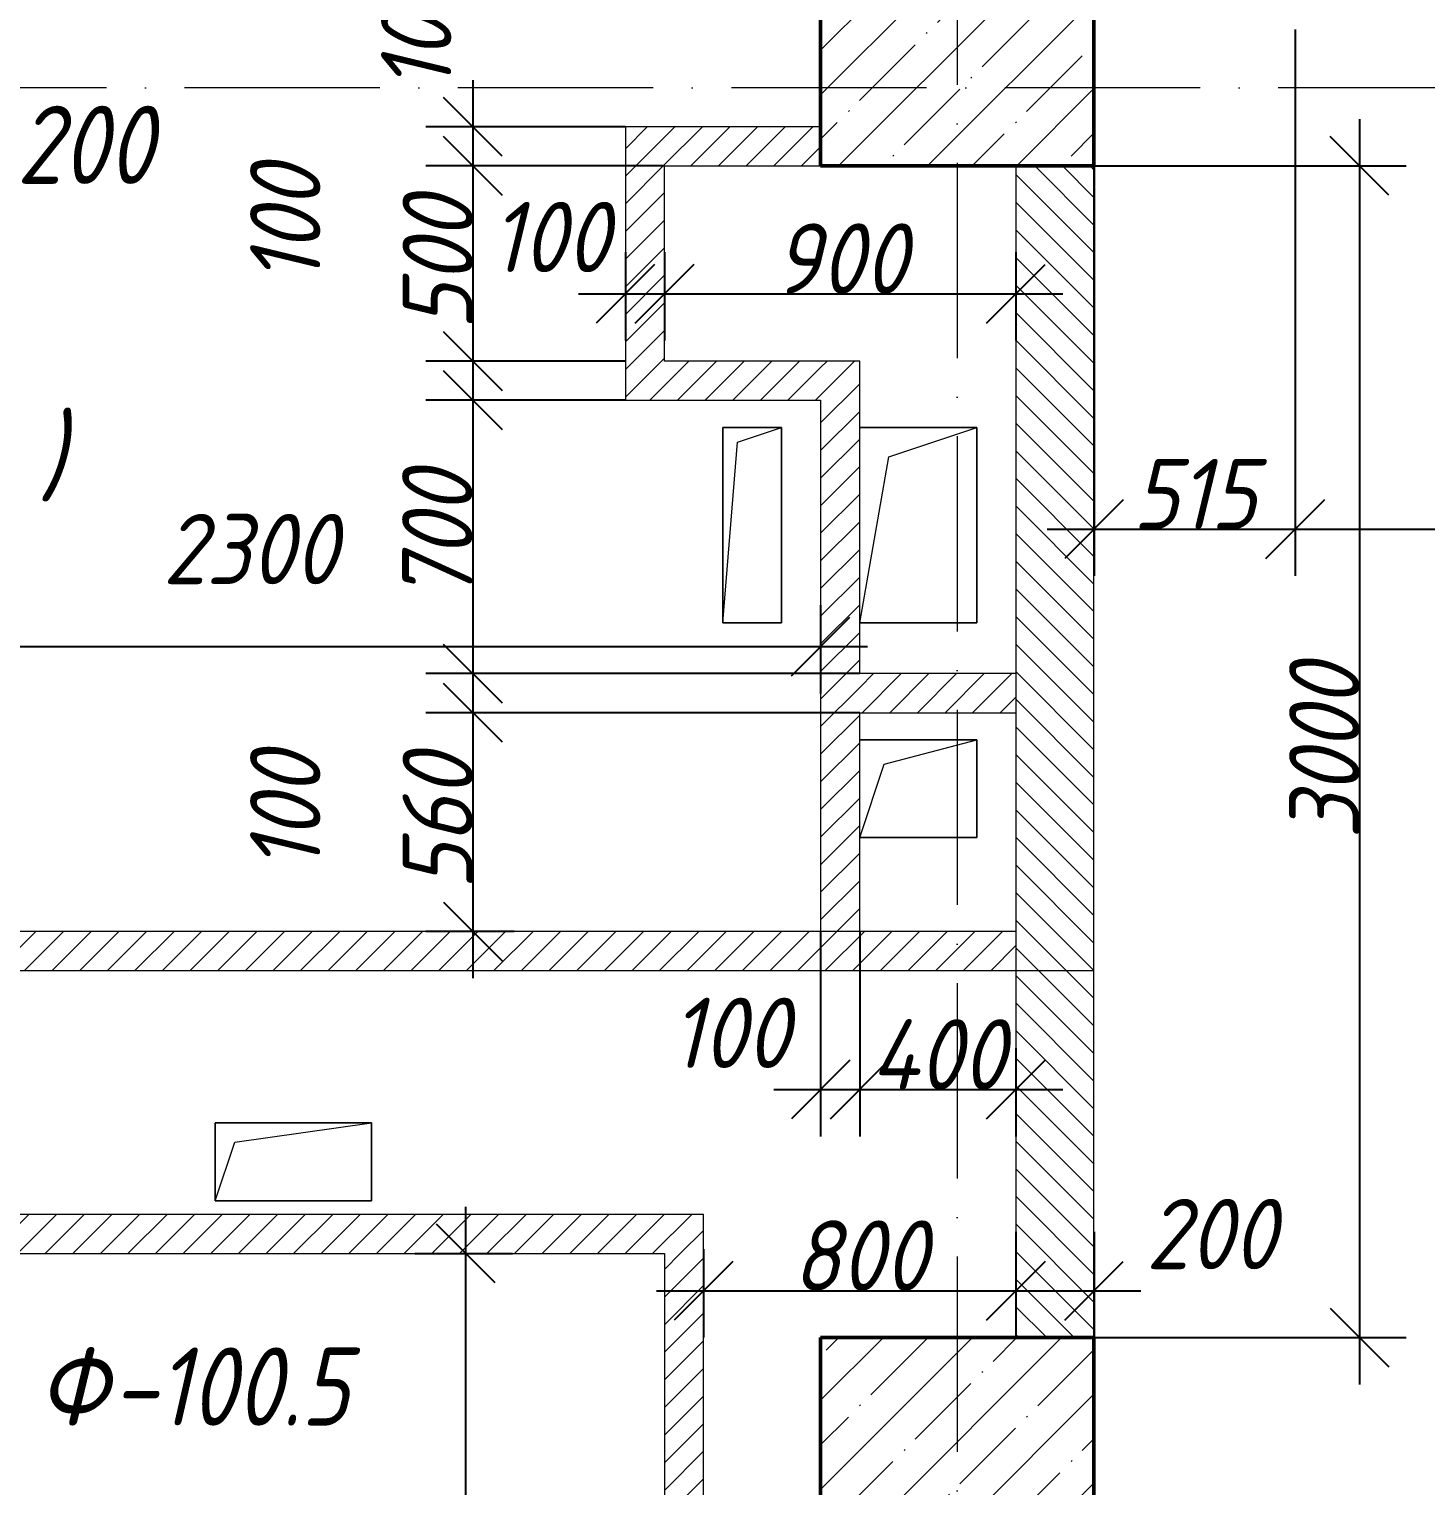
# Model space of a CAD drawing. Header units: millimetres. Extents: x -401725 to 250493, y 305116 to 802890.
# Drawn here: x -94227 to -90651, y 604218 to 607948 of the extents above; entities that cross this region are included whole.
import ezdxf

# ---------------------------------------------------------------- set-up
doc = ezdxf.new("R2010")
doc.units = ezdxf.units.MM
doc.linetypes.add('50_200_ШТРИХ_1Т_ш5_п1_п1_', pattern=[700, 500, -100, 0, -100])
for name, color, linetype, lineweight in [('A-____-____-DIMS', 7, 'Continuous', 9), ('A-FLOR-____-OTLN', 7, 'Continuous', 9), ('A-GENM-____-IDEN', 7, 'Continuous', 9), ('A-GENM-____-OTLN', 7, 'Continuous', 9), ('A-WALL-FNSH-MCUT-1', 7, 'Continuous', 9), ('G-____-____-TEXT', 7, 'Continuous', 9), ('S-COLS-____-MCUT', 7, 'Continuous', 50), ('S-COLS-____-OTLN', 7, 'Continuous', 9), ('S-GRID-____-OTLN-1', 7, '50_200_ШТРИХ_1Т_ш5_п1_п1_', 9)]:
    doc.layers.add(name, color=color, linetype=linetype, lineweight=lineweight)
for name, color, linetype, lineweight, true_color in [('A-WALL-____-MCUT-4', 7, 'Continuous', 13, 0x000000), ('A-WALL-____-PATT-3', 9, 'Continuous', 9, 0x808080), ('A-WALL-____-PATT-4', 9, 'Continuous', 9, 0x808080)]:
    doc.layers.add(name, color=color, linetype=linetype, lineweight=lineweight, true_color=true_color)
doc.styles.add('ISOCPEUR_I_10', font='isocpeui.ttf', dxfattribs={"width": 0.9, "height": 180})
doc.styles.add('ISOCPEUR_I_14', font='isocpeui.ttf', dxfattribs={"width": 0.9, "height": 180})
doc.styles.add('ISOCPEUR_I_2', font='isocpeui.ttf', dxfattribs={"width": 0.85, "height": 2.3})
doc.dimstyles.new('ISO-1_8_0_9К_СРЕДНИЙ_Кладочные_4', dxfattribs={"dimscale": 304.8, "dimtxt": 179.276612, "dimasz": 0.492126, "dimexe": 0.393701, "dimexo": 0, "dimgap": 0, "dimtad": 1, "dimdec": 3, "dimrnd": 0.001, "dimdsep": 46, "dimtxsty": 'ISOCPEUR_I_10', "dimblk1": 'OBLIQUE', "dimblk2": 'OBLIQUE', "dimsah": 1, "dimcen": 0.09, "dimdle": 0.393701, "dimazin": 0, "dimtfac": 1, "dimtdec": 4, "dimtix": 1, "dimtmove": 1, "dimatfit": 3, "dimfxl": 1, "dimtvp": 1, "dimtolj": 1, "dimtzin": 0, "dimarcsym": 2})
doc.dimstyles.new('ISO-1_8_0_9К_СРЕДНИЙ_Кладочные_5', dxfattribs={"dimscale": 304.8, "dimtxt": 179.276612, "dimasz": 0.492126, "dimexe": 0.393701, "dimexo": 0, "dimgap": 0, "dimtad": 1, "dimdec": 3, "dimrnd": 0.001, "dimdsep": 46, "dimtxsty": 'ISOCPEUR_I_10', "dimblk1": 'OBLIQUE', "dimblk2": 'OBLIQUE', "dimsah": 1, "dimcen": 0.09, "dimdle": 0.393701, "dimazin": 0, "dimtfac": 1, "dimtdec": 4, "dimtix": 1, "dimtmove": 2, "dimatfit": 3, "dimfxl": 1, "dimtvp": 1, "dimtolj": 1, "dimtzin": 0, "dimarcsym": 2})
doc.dimstyles.new('ISO-1_8_0_9К_СРЕДНИЙ_Кладочные_6', dxfattribs={"dimscale": 304.8, "dimtxt": 179.276612, "dimasz": 0.492126, "dimexe": 0.393701, "dimexo": 0, "dimgap": 0, "dimtad": 1, "dimdec": 3, "dimrnd": 0.001, "dimdsep": 46, "dimtxsty": 'ISOCPEUR_I_14', "dimblk1": 'OBLIQUE', "dimblk2": 'OBLIQUE', "dimsah": 1, "dimcen": 0.09, "dimdle": 0.393701, "dimazin": 0, "dimtfac": 1, "dimtdec": 4, "dimtix": 1, "dimtmove": 0, "dimatfit": 3, "dimfxl": 1, "dimtvp": 1, "dimtolj": 1, "dimtzin": 0, "dimarcsym": 2})
pattern_1 = [(135, (-175000.736, 544716.51), (-35.35534, -35.35534), [])]
pattern_2 = [(45, (-175000.736, 544716.51), (-35.35534, 35.35534), [])]

# ---------------------------------------------------------------- blocks, each defined once
blk = doc.blocks.new('BSC_Колонна _Прямоугольная - 500х700-V138-АР1_Кладочный план 1 этажа в осях 1-64_Ю-ЯЯ')
at = {"layer": 'S-COLS-____-OTLN'}
h = blk.add_hatch(dxfattribs=at)
h.set_pattern_fill('FP_142', color=256, style=0, pattern_type=2)
h.set_pattern_definition([(315, (-63131.04, 83150), (114.04925, 114.04925), []), (315, (-63131.04, 83035.95), (114.04925, 114.04925), [201.613, -40.323, 3.353, -36.97])])
h.paths.add_polyline_path([(-250, 350), (-250, -350), (250, -350), (250, 350)], flags=0)
at = {"layer": 'S-COLS-____-MCUT'}
for p, q in [((250, 350), (-250, 350)), ((-250, 350), (-250, -350)), ((250, -350), (250, 350)), ((-250, -350), (250, -350))]:
    blk.add_line(p, q, dxfattribs=at)
blk = doc.blocks.new('BSC_Колонна _Прямоугольная - 500х700-V158-АР1_Кладочный план 1 этажа в осях 1-64_Ю-ЯЯ')
at = {"layer": 'S-COLS-____-OTLN'}
h = blk.add_hatch(dxfattribs=at)
h.set_pattern_fill('FP_163', color=256, style=0, pattern_type=2)
h.set_pattern_definition([(315, (-59631.04, 83150), (114.04925, 114.04925), []), (315, (-59631.04, 83035.95), (114.04925, 114.04925), [201.613, -40.323, 3.353, -36.97])])
h.paths.add_polyline_path([(-250, 350), (-250, -350), (250, -350), (250, 350)], flags=0)
at = {"layer": 'S-COLS-____-MCUT'}
for p, q in [((250, 350), (-250, 350)), ((-250, 350), (-250, -350)), ((250, -350), (250, 350)), ((-250, -350), (250, -350))]:
    blk.add_line(p, q, dxfattribs=at)
blk = doc.blocks.new('AR_Отверстие прямоугольное _в плите_ - AR_Отверстие прямоугольное _в плите_-30459755-АР1_Кладочный план 1 этажа в осях 1-64_Ю-ЯЯ')
at = {"layer": 'A-GENM-____-OTLN'}
for p, q in [((75, 250), (-75, 250)), ((-75, 250), (-75, -250)), ((-37.5, 212.5), (75, 250)), ((75, -250), (75, 250)), ((-75, -250), (-37.5, 212.5)), ((-75, -250), (75, -250))]:
    blk.add_line(p, q, dxfattribs=at)
blk = doc.blocks.new('AR_Отверстие прямоугольное _в плите_ - AR_Отверстие прямоугольное _в плите_-V197-АР1_Кладочный план 1 этажа в осях 1-64_Ю-ЯЯ')
at = {"layer": 'A-GENM-____-OTLN'}
for p, q in [((200, 100), (-200, 100)), ((-200, 100), (-200, -100)), ((-150, 50), (200, 100)), ((200, -100), (200, 100)), ((-200, -100), (-150, 50)), ((-200, -100), (200, -100))]:
    blk.add_line(p, q, dxfattribs=at)
blk = doc.blocks.new('AR_Отверстие прямоугольное _в плите_ - AR_Отверстие прямоугольное _в плите_-V205-АР1_Кладочный план 1 этажа в осях 1-64_Ю-ЯЯ')
at = {"layer": 'A-GENM-____-OTLN'}
for p, q in [((150, 250), (-150, 250)), ((-75, 175), (150, 250)), ((150, -250), (150, 250)), ((-150, -250), (-75, 175)), ((-150, -250), (150, -250))]:
    blk.add_line(p, q, dxfattribs=at)
blk = doc.blocks.new('AR_Отверстие прямоугольное _в плите_ - AR_Отверстие прямоугольное _в плите_-30552572-АР1_Кладочный план 1 этажа в осях 1-64_Ю-ЯЯ')
at = {"layer": 'A-GENM-____-OTLN'}
for p, q in [((150, 125), (-150, 125)), ((-87.5, 62.5), (150, 125)), ((150, -125), (150, 125)), ((-150, -125), (-87.5, 62.5)), ((-150, -125), (150, -125))]:
    blk.add_line(p, q, dxfattribs=at)
blk = doc.blocks.new('_Oblique')
at = {"color": 0, "linetype": 'ByBlock', "lineweight": -2}
blk.add_line((-0.5, -0.5), (0.5, 0.5), dxfattribs=at)
blk = doc.blocks.new('*D12700')
at = {"layer": 'A-____-____-DIMS', "color": 0, "lineweight": -2, "transparency": 16777216}
for p, q in [((-93091.2, 607817.6), (-93091.2, 607477.6)), ((-92700.7, 607697.6), (-93211.2, 607697.6)), ((-92600.7, 607597.6), (-93211.2, 607597.6))]:
    blk.add_line(p, q, dxfattribs=at)
at = {"layer": 'Defpoints', "color": 0, "transparency": 16777216}
for p in [(-92700.7, 607697.6), (-93091.2, 607597.6), (-92600.7, 607597.6)]:
    blk.add_point(p, dxfattribs=at)
at = {"layer": 'A-____-____-DIMS', "color": 0, "lineweight": -2, "transparency": 16777216, "xscale": 150, "yscale": 150, "zscale": 150}
for p, rotation in [((-93091.2, 607697.6), 90), ((-93091.2, 607597.6), 270)]:
    blk.add_blockref('_Oblique', p, dxfattribs=dict(at, rotation=rotation))
at = {"layer": 'A-____-____-DIMS', "color": 0, "transparency": 16777216, "insert": (-93326.3, 607789.8), "char_height": 180, "width": 368.207, "attachment_point": 1, "rotation": 90, "line_spacing_factor": 1.149209, "style": 'ISOCPEUR_I_10'}
blk.add_mtext('\\A1;100', dxfattribs=at)
blk = doc.blocks.new('*D12701')
at = {"layer": 'A-____-____-DIMS', "color": 0, "lineweight": -2, "transparency": 16777216}
for p, q in [((-93091.2, 607717.6), (-93091.2, 606977.6)), ((-92600.7, 607597.6), (-93211.2, 607597.6)), ((-92700.7, 607097.6), (-93211.2, 607097.6))]:
    blk.add_line(p, q, dxfattribs=at)
at = {"layer": 'Defpoints', "color": 0, "transparency": 16777216}
for p in [(-92600.7, 607597.6), (-93091.2, 607097.6), (-92700.7, 607097.6)]:
    blk.add_point(p, dxfattribs=at)
at = {"layer": 'A-____-____-DIMS', "color": 0, "lineweight": -2, "transparency": 16777216, "xscale": 150, "yscale": 150, "zscale": 150}
for p, rotation in [((-93091.2, 607597.6), 90), ((-93091.2, 607097.6), 270)]:
    blk.add_blockref('_Oblique', p, dxfattribs=dict(at, rotation=rotation))
at = {"layer": 'A-____-____-DIMS', "color": 0, "transparency": 16777216, "insert": (-93181.2, 607347.6), "char_height": 180, "width": 409.578, "attachment_point": 5, "rotation": 90, "style": 'ISOCPEUR_I_14'}
blk.add_mtext('\\A1;500', dxfattribs=at)
blk = doc.blocks.new('*D12702')
at = {"layer": 'A-____-____-DIMS', "color": 0, "lineweight": -2, "transparency": 16777216}
for p, q in [((-93091.2, 607217.6), (-93091.2, 606877.6)), ((-92700.7, 607097.6), (-93211.2, 607097.6)), ((-92700.7, 606997.6), (-93211.2, 606997.6))]:
    blk.add_line(p, q, dxfattribs=at)
at = {"layer": 'Defpoints', "color": 0, "transparency": 16777216}
for p in [(-92700.7, 607097.6), (-93091.2, 606997.6), (-92700.7, 606997.6)]:
    blk.add_point(p, dxfattribs=at)
at = {"layer": 'A-____-____-DIMS', "color": 0, "lineweight": -2, "transparency": 16777216, "xscale": 150, "yscale": 150, "zscale": 150}
for p, rotation in [((-93091.2, 607097.6), 90), ((-93091.2, 606997.6), 270)]:
    blk.add_blockref('_Oblique', p, dxfattribs=dict(at, rotation=rotation))
at = {"layer": 'A-____-____-DIMS', "color": 0, "transparency": 16777216, "insert": (-93661.6, 607295.2), "char_height": 180, "width": 368.207, "attachment_point": 1, "rotation": 90, "line_spacing_factor": 1.149209, "style": 'ISOCPEUR_I_10'}
blk.add_mtext('\\A1;100', dxfattribs=at)
blk = doc.blocks.new('*D12703')
at = {"layer": 'A-____-____-DIMS', "color": 0, "lineweight": -2, "transparency": 16777216}
for p, q in [((-93091.2, 607117.6), (-93091.2, 606177.6)), ((-92700.7, 606997.6), (-93211.2, 606997.6)), ((-92100.7, 606297.6), (-93211.2, 606297.6))]:
    blk.add_line(p, q, dxfattribs=at)
at = {"layer": 'Defpoints', "color": 0, "transparency": 16777216}
for p in [(-92700.7, 606997.6), (-93091.2, 606297.6), (-92100.7, 606297.6)]:
    blk.add_point(p, dxfattribs=at)
at = {"layer": 'A-____-____-DIMS', "color": 0, "lineweight": -2, "transparency": 16777216, "xscale": 150, "yscale": 150, "zscale": 150}
for p, rotation in [((-93091.2, 606997.6), 90), ((-93091.2, 606297.6), 270)]:
    blk.add_blockref('_Oblique', p, dxfattribs=dict(at, rotation=rotation))
at = {"layer": 'A-____-____-DIMS', "color": 0, "transparency": 16777216, "insert": (-93182.3, 606647.6), "char_height": 180, "width": 409.578, "attachment_point": 5, "rotation": 90, "style": 'ISOCPEUR_I_14'}
blk.add_mtext('\\A1;700', dxfattribs=at)
blk = doc.blocks.new('*D12704')
at = {"layer": 'A-____-____-DIMS', "color": 0, "lineweight": -2, "transparency": 16777216}
for p, q in [((-93091.2, 606417.6), (-93091.2, 606077.6)), ((-92100.7, 606297.6), (-93211.2, 606297.6)), ((-92100.7, 606197.6), (-93211.2, 606197.6))]:
    blk.add_line(p, q, dxfattribs=at)
at = {"layer": 'Defpoints', "color": 0, "transparency": 16777216}
for p in [(-92100.7, 606297.6), (-93091.2, 606197.6), (-92100.7, 606197.6)]:
    blk.add_point(p, dxfattribs=at)
at = {"layer": 'A-____-____-DIMS', "color": 0, "lineweight": -2, "transparency": 16777216, "xscale": 150, "yscale": 150, "zscale": 150}
for p, rotation in [((-93091.2, 606297.6), 90), ((-93091.2, 606197.6), 270)]:
    blk.add_blockref('_Oblique', p, dxfattribs=dict(at, rotation=rotation))
at = {"layer": 'A-____-____-DIMS', "color": 0, "transparency": 16777216, "insert": (-93661.6, 605792), "char_height": 180, "width": 368.207, "attachment_point": 1, "rotation": 90, "line_spacing_factor": 1.149209, "style": 'ISOCPEUR_I_10'}
blk.add_mtext('\\A1;100', dxfattribs=at)
blk = doc.blocks.new('*D12705')
at = {"layer": 'A-____-____-DIMS', "color": 0, "lineweight": -2, "transparency": 16777216}
for p, q in [((-93091.2, 606317.6), (-93091.2, 605517.6)), ((-92100.7, 606197.6), (-93211.2, 606197.6)), ((-92985.1, 605637.6), (-93211.2, 605637.6))]:
    blk.add_line(p, q, dxfattribs=at)
at = {"layer": 'Defpoints', "color": 0, "transparency": 16777216}
for p in [(-92100.7, 606197.6), (-93091.2, 605637.6), (-92985.1, 605637.6)]:
    blk.add_point(p, dxfattribs=at)
at = {"layer": 'A-____-____-DIMS', "color": 0, "lineweight": -2, "transparency": 16777216, "xscale": 150, "yscale": 150, "zscale": 150}
for p, rotation in [((-93091.2, 606197.6), 90), ((-93091.2, 605637.6), 270)]:
    blk.add_blockref('_Oblique', p, dxfattribs=dict(at, rotation=rotation))
at = {"layer": 'A-____-____-DIMS', "color": 0, "transparency": 16777216, "insert": (-93181.2, 605917.6), "char_height": 180, "width": 409.578, "attachment_point": 5, "rotation": 90, "style": 'ISOCPEUR_I_14'}
blk.add_mtext('\\A1;560', dxfattribs=at)
blk = doc.blocks.new('*D12706')
at = {"layer": 'A-____-____-DIMS', "color": 0, "lineweight": -2, "transparency": 16777216}
for p, q in [((-93109.3, 602777.6), (-93109.3, 604932.6)), ((-93239.8, 604812.6), (-92989.3, 604812.6)), ((-92600.7, 602897.6), (-93229.3, 602897.6))]:
    blk.add_line(p, q, dxfattribs=at)
at = {"layer": 'Defpoints', "color": 0, "transparency": 16777216}
for p in [(-93239.8, 604812.6), (-93109.3, 604812.6), (-92600.7, 602897.6)]:
    blk.add_point(p, dxfattribs=at)
at = {"layer": 'A-____-____-DIMS', "color": 0, "lineweight": -2, "transparency": 16777216, "xscale": 150, "yscale": 150, "zscale": 150}
for p, rotation in [((-93109.3, 604812.6), 90), ((-93109.3, 602897.6), 270)]:
    blk.add_blockref('_Oblique', p, dxfattribs=dict(at, rotation=rotation))
at = {"layer": 'A-____-____-DIMS', "color": 0, "transparency": 16777216, "insert": (-93199.3, 603855.1), "char_height": 180, "width": 463.361, "attachment_point": 5, "rotation": 90, "style": 'ISOCPEUR_I_14'}
blk.add_mtext('\\A1;1915', dxfattribs=at)
blk = doc.blocks.new('*D12707')
at = {"layer": 'A-____-____-DIMS', "color": 0, "lineweight": -2, "transparency": 16777216}
for p, q in [((-91700.7, 604868.5), (-91700.7, 604597.4)), ((-92500.7, 604823.5), (-92500.7, 604597.4)), ((-92620.7, 604717.4), (-91580.7, 604717.4))]:
    blk.add_line(p, q, dxfattribs=at)
at = {"layer": 'Defpoints', "color": 0, "transparency": 16777216}
for p in [(-91700.7, 604868.5), (-92500.7, 604823.5), (-91700.7, 604717.4)]:
    blk.add_point(p, dxfattribs=at)
at = {"layer": 'A-____-____-DIMS', "color": 0, "lineweight": -2, "transparency": 16777216, "xscale": 150, "yscale": 150, "zscale": 150, "rotation": 180}
blk.add_blockref('_Oblique', (-92500.7, 604717.4), dxfattribs=at)
at = {"layer": 'A-____-____-DIMS', "color": 0, "lineweight": -2, "transparency": 16777216, "xscale": 150, "yscale": 150, "zscale": 150}
blk.add_blockref('_Oblique', (-91700.7, 604717.4), dxfattribs=at)
at = {"layer": 'A-____-____-DIMS', "color": 0, "transparency": 16777216, "insert": (-92100.7, 604807.4), "char_height": 180, "width": 409.578, "attachment_point": 5, "style": 'ISOCPEUR_I_14'}
blk.add_mtext('\\A1;800', dxfattribs=at)
blk = doc.blocks.new('*D12708')
at = {"layer": 'A-____-____-DIMS', "color": 0, "lineweight": -2, "transparency": 16777216}
for p, q in [((-91700.7, 604868.5), (-91700.7, 604597.4)), ((-91500.7, 604868.5), (-91500.7, 604597.4)), ((-91820.7, 604717.4), (-91380.7, 604717.4))]:
    blk.add_line(p, q, dxfattribs=at)
at = {"layer": 'Defpoints', "color": 0, "transparency": 16777216}
for p in [(-91700.7, 604868.5), (-91500.7, 604868.5), (-91500.7, 604717.4)]:
    blk.add_point(p, dxfattribs=at)
at = {"layer": 'A-____-____-DIMS', "color": 0, "lineweight": -2, "transparency": 16777216, "xscale": 150, "yscale": 150, "zscale": 150, "rotation": 180}
blk.add_blockref('_Oblique', (-91700.7, 604717.4), dxfattribs=at)
at = {"layer": 'A-____-____-DIMS', "color": 0, "lineweight": -2, "transparency": 16777216, "xscale": 150, "yscale": 150, "zscale": 150}
blk.add_blockref('_Oblique', (-91500.7, 604717.4), dxfattribs=at)
at = {"layer": 'A-____-____-DIMS', "color": 0, "transparency": 16777216, "insert": (-91367.9, 604952.6), "char_height": 180, "width": 409.578, "attachment_point": 1, "line_spacing_factor": 1.149209, "style": 'ISOCPEUR_I_10'}
blk.add_mtext('\\A1;200', dxfattribs=at)
blk = doc.blocks.new('*D13030')
at = {"layer": 'A-____-____-DIMS', "color": 0, "lineweight": -2, "transparency": 16777216}
for p, q in [((-91500.7, 607997.2), (-91500.7, 606547.6)), ((-90985.7, 607947.2), (-90985.7, 606547.6)), ((-91620.7, 606667.6), (-90865.7, 606667.6))]:
    blk.add_line(p, q, dxfattribs=at)
at = {"layer": 'Defpoints', "color": 0, "transparency": 16777216}
for p in [(-91500.7, 607997.2), (-90985.7, 607947.2), (-90985.7, 606667.6)]:
    blk.add_point(p, dxfattribs=at)
at = {"layer": 'A-____-____-DIMS', "color": 0, "lineweight": -2, "transparency": 16777216, "xscale": 150, "yscale": 150, "zscale": 150, "rotation": 180}
blk.add_blockref('_Oblique', (-91500.7, 606667.6), dxfattribs=at)
at = {"layer": 'A-____-____-DIMS', "color": 0, "lineweight": -2, "transparency": 16777216, "xscale": 150, "yscale": 150, "zscale": 150}
blk.add_blockref('_Oblique', (-90985.7, 606667.6), dxfattribs=at)
at = {"layer": 'A-____-____-DIMS', "color": 0, "transparency": 16777216, "insert": (-91243.2, 606757.6), "char_height": 180, "width": 368.207, "attachment_point": 5, "style": 'ISOCPEUR_I_14'}
blk.add_mtext('\\A1;515', dxfattribs=at)
blk = doc.blocks.new('*D13031')
at = {"layer": 'A-____-____-DIMS', "color": 0, "lineweight": -2, "transparency": 16777216}
for p, q in [((-90985.7, 607947.2), (-90985.7, 606547.6)), ((-89885.7, 607947.2), (-89885.7, 606547.6)), ((-91105.7, 606667.6), (-89765.7, 606667.6))]:
    blk.add_line(p, q, dxfattribs=at)
at = {"layer": 'Defpoints', "color": 0, "transparency": 16777216}
for p in [(-90985.7, 607947.2), (-89885.7, 607947.2), (-89885.7, 606667.6)]:
    blk.add_point(p, dxfattribs=at)
at = {"layer": 'A-____-____-DIMS', "color": 0, "lineweight": -2, "transparency": 16777216, "xscale": 150, "yscale": 150, "zscale": 150, "rotation": 180}
blk.add_blockref('_Oblique', (-90985.7, 606667.6), dxfattribs=at)
at = {"layer": 'A-____-____-DIMS', "color": 0, "lineweight": -2, "transparency": 16777216, "xscale": 150, "yscale": 150, "zscale": 150}
blk.add_blockref('_Oblique', (-89885.7, 606667.6), dxfattribs=at)
at = {"layer": 'A-____-____-DIMS', "color": 0, "transparency": 16777216, "insert": (-90435.7, 606757.6), "char_height": 180, "width": 463.361, "attachment_point": 5, "style": 'ISOCPEUR_I_14'}
blk.add_mtext('\\A1;1100', dxfattribs=at)
blk = doc.blocks.new('*D13033')
at = {"layer": 'A-____-____-DIMS', "color": 0, "lineweight": -2, "transparency": 16777216}
for p, q in [((-92700.7, 607376.5), (-92700.7, 607150.4)), ((-92600.7, 607376.5), (-92600.7, 607150.4)), ((-92820.7, 607270.4), (-92480.7, 607270.4))]:
    blk.add_line(p, q, dxfattribs=at)
at = {"layer": 'Defpoints', "color": 0, "transparency": 16777216}
for p in [(-92700.7, 607376.5), (-92600.7, 607376.5), (-92600.7, 607270.4)]:
    blk.add_point(p, dxfattribs=at)
at = {"layer": 'A-____-____-DIMS', "color": 0, "lineweight": -2, "transparency": 16777216, "xscale": 150, "yscale": 150, "zscale": 150, "rotation": 180}
blk.add_blockref('_Oblique', (-92700.7, 607270.4), dxfattribs=at)
at = {"layer": 'A-____-____-DIMS', "color": 0, "lineweight": -2, "transparency": 16777216, "xscale": 150, "yscale": 150, "zscale": 150}
blk.add_blockref('_Oblique', (-92600.7, 607270.4), dxfattribs=at)
at = {"layer": 'A-____-____-DIMS', "color": 0, "transparency": 16777216, "insert": (-93045.5, 607505.6), "char_height": 180, "width": 368.207, "attachment_point": 1, "line_spacing_factor": 1.149209, "style": 'ISOCPEUR_I_10'}
blk.add_mtext('\\A1;100', dxfattribs=at)
blk = doc.blocks.new('*D13034')
at = {"layer": 'A-____-____-DIMS', "color": 0, "lineweight": -2, "transparency": 16777216}
for p, q in [((-92600.7, 607376.5), (-92600.7, 607150.4)), ((-91700.7, 607376.5), (-91700.7, 607150.4)), ((-92720.7, 607270.4), (-91580.7, 607270.4))]:
    blk.add_line(p, q, dxfattribs=at)
at = {"layer": 'Defpoints', "color": 0, "transparency": 16777216}
for p in [(-92600.7, 607376.5), (-91700.7, 607376.5), (-91700.7, 607270.4)]:
    blk.add_point(p, dxfattribs=at)
at = {"layer": 'A-____-____-DIMS', "color": 0, "lineweight": -2, "transparency": 16777216, "xscale": 150, "yscale": 150, "zscale": 150, "rotation": 180}
blk.add_blockref('_Oblique', (-92600.7, 607270.4), dxfattribs=at)
at = {"layer": 'A-____-____-DIMS', "color": 0, "lineweight": -2, "transparency": 16777216, "xscale": 150, "yscale": 150, "zscale": 150}
blk.add_blockref('_Oblique', (-91700.7, 607270.4), dxfattribs=at)
at = {"layer": 'A-____-____-DIMS', "color": 0, "transparency": 16777216, "insert": (-92150.7, 607360.4), "char_height": 180, "width": 409.578, "attachment_point": 5, "style": 'ISOCPEUR_I_14'}
blk.add_mtext('\\A1;900', dxfattribs=at)
blk = doc.blocks.new('*D13035')
at = {"layer": 'A-____-____-DIMS', "color": 0, "lineweight": -2, "transparency": 16777216}
for p, q in [((-92200.7, 605637.6), (-92200.7, 605112.6)), ((-92100.7, 605637.6), (-92100.7, 605112.6)), ((-92320.7, 605232.6), (-91980.7, 605232.6))]:
    blk.add_line(p, q, dxfattribs=at)
at = {"layer": 'Defpoints', "color": 0, "transparency": 16777216}
for p in [(-92200.7, 605637.6), (-92100.7, 605637.6), (-92100.7, 605232.6)]:
    blk.add_point(p, dxfattribs=at)
at = {"layer": 'A-____-____-DIMS', "color": 0, "lineweight": -2, "transparency": 16777216, "xscale": 150, "yscale": 150, "zscale": 150, "rotation": 180}
blk.add_blockref('_Oblique', (-92200.7, 605232.6), dxfattribs=at)
at = {"layer": 'A-____-____-DIMS', "color": 0, "lineweight": -2, "transparency": 16777216, "xscale": 150, "yscale": 150, "zscale": 150}
blk.add_blockref('_Oblique', (-92100.7, 605232.6), dxfattribs=at)
at = {"layer": 'A-____-____-DIMS', "color": 0, "transparency": 16777216, "insert": (-92584.6, 605467.8), "char_height": 180, "width": 368.207, "attachment_point": 1, "line_spacing_factor": 1.149209, "style": 'ISOCPEUR_I_10'}
blk.add_mtext('\\A1;100', dxfattribs=at)
blk = doc.blocks.new('*D13036')
at = {"layer": 'A-____-____-DIMS', "color": 0, "lineweight": -2, "transparency": 16777216}
for p, q in [((-92100.7, 605637.6), (-92100.7, 605112.6)), ((-91700.7, 605338.7), (-91700.7, 605112.6)), ((-92220.7, 605232.6), (-91580.7, 605232.6))]:
    blk.add_line(p, q, dxfattribs=at)
at = {"layer": 'Defpoints', "color": 0, "transparency": 16777216}
for p in [(-92100.7, 605637.6), (-91700.7, 605338.7), (-91700.7, 605232.6)]:
    blk.add_point(p, dxfattribs=at)
at = {"layer": 'A-____-____-DIMS', "color": 0, "lineweight": -2, "transparency": 16777216, "xscale": 150, "yscale": 150, "zscale": 150, "rotation": 180}
blk.add_blockref('_Oblique', (-92100.7, 605232.6), dxfattribs=at)
at = {"layer": 'A-____-____-DIMS', "color": 0, "lineweight": -2, "transparency": 16777216, "xscale": 150, "yscale": 150, "zscale": 150}
blk.add_blockref('_Oblique', (-91700.7, 605232.6), dxfattribs=at)
at = {"layer": 'A-____-____-DIMS', "color": 0, "transparency": 16777216, "insert": (-91900.7, 605322.6), "char_height": 180, "width": 426.127, "attachment_point": 5, "style": 'ISOCPEUR_I_14'}
blk.add_mtext('\\A1;400', dxfattribs=at)
blk = doc.blocks.new('*D13042')
at = {"layer": 'A-____-____-DIMS', "color": 0, "lineweight": -2, "transparency": 16777216}
for p, q in [((-90821, 607717.6), (-90821, 604477.6)), ((-91500.7, 607597.6), (-90701, 607597.6)), ((-91500.7, 604597.6), (-90701, 604597.6))]:
    blk.add_line(p, q, dxfattribs=at)
at = {"layer": 'Defpoints', "color": 0, "transparency": 16777216}
for p in [(-91500.7, 607597.6), (-91500.7, 604597.6), (-90821, 604597.6)]:
    blk.add_point(p, dxfattribs=at)
at = {"layer": 'A-____-____-DIMS', "color": 0, "lineweight": -2, "transparency": 16777216, "xscale": 150, "yscale": 150, "zscale": 150}
for p, rotation in [((-90821, 607597.6), 90), ((-90821, 604597.6), 270)]:
    blk.add_blockref('_Oblique', p, dxfattribs=dict(at, rotation=rotation))
at = {"layer": 'A-____-____-DIMS', "color": 0, "transparency": 16777216, "insert": (-90911, 606097.6), "char_height": 180, "width": 546.104, "attachment_point": 5, "rotation": 90, "style": 'ISOCPEUR_I_14'}
blk.add_mtext('\\A1;3000', dxfattribs=at)
blk = doc.blocks.new('*D13124')
at = {"layer": 'A-____-____-DIMS', "color": 0, "lineweight": -2, "transparency": 16777216}
for p, q in [((-94700.7, 604762.6), (-94700.7, 603399.4)), ((-92600.7, 603625.5), (-92600.7, 603399.4)), ((-94820.7, 603519.4), (-92480.7, 603519.4))]:
    blk.add_line(p, q, dxfattribs=at)
at = {"layer": 'Defpoints', "color": 0, "transparency": 16777216}
for p in [(-94700.7, 604762.6), (-92600.7, 603625.5), (-92600.7, 603519.4)]:
    blk.add_point(p, dxfattribs=at)
at = {"layer": 'A-____-____-DIMS', "color": 0, "lineweight": -2, "transparency": 16777216, "xscale": 150, "yscale": 150, "zscale": 150, "rotation": 180}
blk.add_blockref('_Oblique', (-94700.7, 603519.4), dxfattribs=at)
at = {"layer": 'A-____-____-DIMS', "color": 0, "lineweight": -2, "transparency": 16777216, "xscale": 150, "yscale": 150, "zscale": 150}
blk.add_blockref('_Oblique', (-92600.7, 603519.4), dxfattribs=at)
at = {"layer": 'A-____-____-DIMS', "color": 0, "transparency": 16777216, "insert": (-93650.7, 603609.4), "char_height": 180, "width": 504.733, "attachment_point": 5, "style": 'ISOCPEUR_I_14'}
blk.add_mtext('\\A1;2100', dxfattribs=at)
blk = doc.blocks.new('*D13136')
at = {"layer": 'A-____-____-DIMS', "color": 0, "lineweight": -2, "transparency": 16777216}
for p, q in [((-94500.7, 605687.6), (-94500.7, 606486.9)), ((-92200.7, 606473), (-92200.7, 606246.9)), ((-94620.7, 606366.9), (-92080.7, 606366.9))]:
    blk.add_line(p, q, dxfattribs=at)
at = {"layer": 'Defpoints', "color": 0, "transparency": 16777216}
for p in [(-92200.7, 606473), (-92200.7, 606366.9), (-94500.7, 605687.6)]:
    blk.add_point(p, dxfattribs=at)
at = {"layer": 'A-____-____-DIMS', "color": 0, "lineweight": -2, "transparency": 16777216, "xscale": 150, "yscale": 150, "zscale": 150, "rotation": 180}
blk.add_blockref('_Oblique', (-94500.7, 606366.9), dxfattribs=at)
at = {"layer": 'A-____-____-DIMS', "color": 0, "lineweight": -2, "transparency": 16777216, "xscale": 150, "yscale": 150, "zscale": 150}
blk.add_blockref('_Oblique', (-92200.7, 606366.9), dxfattribs=at)
at = {"layer": 'A-____-____-DIMS', "color": 0, "transparency": 16777216, "insert": (-93885.3, 606706.6), "char_height": 180, "width": 546.104, "attachment_point": 1, "line_spacing_factor": 1.149209, "style": 'ISOCPEUR_I_10'}
blk.add_mtext('\\A1;2300', dxfattribs=at)

msp = doc.modelspace()

# ---------------------------------------------------------------- hatches: boundary and pattern name
at = {"layer": 'A-WALL-____-PATT-3'}
h = msp.add_hatch(dxfattribs=at)
h.set_pattern_fill('FP_6', color=256, style=0, pattern_type=2)
h.set_pattern_definition(pattern_1)
h.paths.add_polyline_path([(-91500.7357, 605537.5526), (-91500.7357, 607597.5526), (-91700.7357, 607597.5526), (-91700.7357, 605537.5526)], flags=0)
h = msp.add_hatch(dxfattribs=at)
h.set_pattern_fill('FP_6', color=256, style=0, pattern_type=2)
h.set_pattern_definition(pattern_1)
h.paths.add_polyline_path([(-91500.7357, 604597.5526), (-91500.7357, 605537.5526), (-91700.7357, 605537.5526), (-91700.7357, 604597.5526)], flags=0)
at = {"layer": 'A-WALL-____-PATT-4'}
h = msp.add_hatch(dxfattribs=at)
h.set_pattern_fill('FP_5', color=256, style=0, pattern_type=2)
h.set_pattern_definition(pattern_2)
h.paths.add_polyline_path([(-92600.7357, 607597.5526), (-92200.7357, 607597.5526), (-92200.7357, 607697.5526), (-92700.7357, 607697.5526), (-92700.7357, 607597.5526)], flags=0)
h = msp.add_hatch(dxfattribs=at)
h.set_pattern_fill('FP_5', color=256, style=0, pattern_type=2)
h.set_pattern_definition(pattern_2)
h.paths.add_polyline_path([(-92700.7357, 607097.5526), (-92600.7357, 607097.5526), (-92600.7357, 607597.5526), (-92700.7357, 607597.5526)], flags=0)
h = msp.add_hatch(dxfattribs=at)
h.set_pattern_fill('FP_5', color=256, style=0, pattern_type=2)
h.set_pattern_definition(pattern_2)
h.paths.add_polyline_path([(-92700.7357, 606997.5526), (-92200.7357, 606997.5526), (-92200.7357, 607097.5526), (-92700.7357, 607097.5526)], flags=0)
h = msp.add_hatch(dxfattribs=at)
h.set_pattern_fill('FP_5', color=256, style=0, pattern_type=2)
h.set_pattern_definition(pattern_2)
h.paths.add_polyline_path([(-92200.7357, 605637.5526), (-92100.7357, 605637.5526), (-92100.7357, 607097.5526), (-92200.7357, 607097.5526), (-92200.7357, 606784.9246)], flags=0)
h = msp.add_hatch(dxfattribs=at)
h.set_pattern_fill('FP_5', color=256, style=0, pattern_type=2)
h.set_pattern_definition(pattern_2)
h.paths.add_polyline_path([(-91944.4573, 606197.5526), (-91700.7357, 606197.5526), (-91700.7357, 606297.5526), (-92100.7357, 606297.5526), (-92100.7357, 606197.5526)], flags=0)
h = msp.add_hatch(dxfattribs=at)
h.set_pattern_fill('FP_5', color=256, style=0, pattern_type=2)
h.set_pattern_definition(pattern_2)
h.paths.add_polyline_path([(-91944.4573, 605537.5526), (-91700.7357, 605537.5526), (-91700.7357, 605637.5526), (-94500.7357, 605637.5526), (-94500.7357, 605537.5526), (-93711.9216, 605537.5526)], flags=0)
h.paths.add_polyline_path([(-94550.7357, 605537.5526), (-94550.7357, 605540.5526), (-94503.7357, 605540.5526), (-94503.7357, 605634.5526), (-94550.7357, 605634.5526), (-94550.7357, 605637.5526), (-96900.7357, 605637.5526), (-96900.7357, 605537.5526), (-96800.7357, 605537.5526)], flags=0)
h = msp.add_hatch(dxfattribs=at)
h.set_pattern_fill('FP_5', color=256, style=0, pattern_type=2)
h.set_pattern_definition(pattern_2)
h.paths.add_polyline_path([(-92500.7357, 604812.5526), (-92500.7357, 604912.5526), (-94700.7357, 604912.5526), (-94700.7357, 604812.5526), (-92600.7357, 604812.5526)], flags=0)
h.paths.add_polyline_path([(-96800.7357, 604812.5526), (-94750.7357, 604812.5526), (-94750.7357, 604815.5526), (-94703.7357, 604815.5526), (-94703.7357, 604909.5526), (-94750.7357, 604909.5526), (-94750.7357, 604912.5526), (-96800.7357, 604912.5526), (-96800.7357, 604815.5526)], flags=0)
h = msp.add_hatch(dxfattribs=at)
h.set_pattern_fill('FP_5', color=256, style=0, pattern_type=2)
h.set_pattern_definition(pattern_2)
h.paths.add_polyline_path([(-92600.7357, 602897.5526), (-92500.7357, 602897.5526), (-92500.7357, 604812.5526), (-92600.7357, 604812.5526), (-92600.7357, 603555.9544)], flags=0)

# ---------------------------------------------------------------- linework, layer by layer
at = {"layer": 'A-FLOR-____-OTLN'}
for p, q in [((-92450.7357, 606927.5526), (-92300.7357, 606927.5526)), ((-92450.7357, 606427.5526), (-92450.7357, 606927.5526)), ((-92300.7357, 606927.5526), (-92300.7357, 606427.5526)), ((-92100.7357, 606927.5526), (-91800.7357, 606927.5526)), ((-91800.7357, 606927.5526), (-91800.7357, 606427.5526)), ((-92300.7357, 606427.5526), (-92450.7357, 606427.5526)), ((-91800.7357, 606427.5526), (-92100.7357, 606427.5526)), ((-92100.7357, 606128.0363), (-91800.7357, 606128.0363)), ((-91800.7357, 606128.0363), (-91800.7357, 605878.0363)), ((-91800.7357, 605878.0363), (-92100.7357, 605878.0363)), ((-93750.7357, 605147.5526), (-93350.7357, 605147.5526)), ((-93750.7357, 604947.5526), (-93750.7357, 605147.5526)), ((-93350.7357, 605147.5526), (-93350.7357, 604947.5526)), ((-93350.7357, 604947.5526), (-93750.7357, 604947.5526))]:
    msp.add_line(p, q, dxfattribs=at)
at = {"layer": 'A-WALL-____-MCUT-4'}
for p, q in [((-91700.7357, 607597.5526), (-91700.7357, 604597.5526)), ((-91500.7357, 604597.5526), (-91500.7357, 607597.5526)), ((-91700.7357, 605537.5526), (-91500.7357, 605537.5526))]:
    msp.add_line(p, q, dxfattribs=at)
at = {"layer": 'A-WALL-FNSH-MCUT-1'}
for p, q in [((-92200.7357, 607697.5526), (-92700.7357, 607697.5526)), ((-92700.7357, 607697.5526), (-92700.7357, 606997.5526)), ((-92600.7357, 607597.5526), (-92200.7357, 607597.5526)), ((-92600.7357, 607097.5526), (-92600.7357, 607597.5526)), ((-92100.7357, 607097.5526), (-92600.7357, 607097.5526)), ((-92100.7357, 606297.5526), (-92100.7357, 607097.5526)), ((-92700.7357, 606997.5526), (-92200.7357, 606997.5526)), ((-92200.7357, 606997.5526), (-92200.7357, 605637.5526)), ((-91700.7357, 606297.5526), (-92100.7357, 606297.5526)), ((-92100.7357, 605637.5526), (-92100.7357, 606197.5526)), ((-92100.7357, 606197.5526), (-91700.7357, 606197.5526)), ((-91700.7357, 605637.5526), (-94500.7357, 605637.5526)), ((-94500.7357, 605537.5526), (-91700.7357, 605537.5526)), ((-92500.7357, 604912.5526), (-94700.7357, 604912.5526)), ((-92500.7357, 602897.5526), (-92500.7357, 604912.5526)), ((-94700.7357, 604812.5526), (-92600.7357, 604812.5526)), ((-92600.7357, 604812.5526), (-92600.7357, 602897.5526))]:
    msp.add_line(p, q, dxfattribs=at)
at = {"layer": 'S-GRID-____-OTLN-1'}
for p, q in [((-91850.7357, 635609.362), (-91850.7357, 584985.5274)), ((-70926.3291, 607797.5526), (-179669.5059, 607797.5526))]:
    msp.add_line(p, q, dxfattribs=at)

# ---------------------------------------------------------------- block references
at = {"layer": 'A-GENM-____-OTLN'}
for name, p in [('AR_Отверстие прямоугольное _в плите_ - AR_Отверстие прямоугольное _в плите_-30459755-АР1_Кладочный план 1 этажа в осях 1-64_Ю-ЯЯ', (-92375.7357, 606677.5526)), ('AR_Отверстие прямоугольное _в плите_ - AR_Отверстие прямоугольное _в плите_-V205-АР1_Кладочный план 1 этажа в осях 1-64_Ю-ЯЯ', (-91950.7357, 606677.5526)), ('AR_Отверстие прямоугольное _в плите_ - AR_Отверстие прямоугольное _в плите_-30552572-АР1_Кладочный план 1 этажа в осях 1-64_Ю-ЯЯ', (-91950.7357, 606003.0363)), ('AR_Отверстие прямоугольное _в плите_ - AR_Отверстие прямоугольное _в плите_-V197-АР1_Кладочный план 1 этажа в осях 1-64_Ю-ЯЯ', (-93550.7357, 605047.5526))]:
    msp.add_blockref(name, p, dxfattribs=at)
at = {"layer": 'S-COLS-____-OTLN', "rotation": 89.9999999999999}
for name, p in [('BSC_Колонна _Прямоугольная - 500х700-V138-АР1_Кладочный план 1 этажа в осях 1-64_Ю-ЯЯ', (-91850.7357, 607847.5526)), ('BSC_Колонна _Прямоугольная - 500х700-V158-АР1_Кладочный план 1 этажа в осях 1-64_Ю-ЯЯ', (-91850.7357, 604347.5526))]:
    msp.add_blockref(name, p, dxfattribs=at)

# ---------------------------------------------------------------- texts
at = {"layer": 'A-GENM-____-IDEN', "char_height": 200, "attachment_point": 1, "style": 'ISOCPEUR_I_2'}
for s, insert, width in [('\\fISOCPEUR|b0|i1|c204|p34|;\\W.9;Ф', (-94206.2979, 604572.1866), 230.886), ('-100.5', (-94015.7979, 604572.1866), 822.531375)]:
    msp.add_mtext(s, dxfattribs=dict(at, insert=insert, width=width))
at = {"layer": 'G-____-____-TEXT', "char_height": 200, "attachment_point": 1, "style": 'ISOCPEUR_I_2'}
for s, insert, width in [('. +3.200 ', (-94703.2857, 607751.7112), 1212.1515), ('\\fISOCPEUR|b0|i1|c204|p34|;\\W.9;)', (-94203.2232, 606957.9612), 93.797437)]:
    msp.add_mtext(s, dxfattribs=dict(at, insert=insert, width=width))

# ---------------------------------------------------------------- dimensions: what is measured, and where the dimension line sits
at = {"layer": 'A-____-____-DIMS'}
for base, p1, p2, override, picture, middle in [((-93091.1549, 607597.5526), (-92700.7357, 607697.5526), (-92600.7357, 607597.5526), {"dimpost": '<>', "dimfxl": 141.421356}, '*D12700', (-93206.317, 607973.8772)), ((-93091.1549, 606997.5526), (-92700.7357, 607097.5526), (-92700.7357, 606997.5526), {"dimpost": '<>', "dimfxl": 100}, '*D12702', (-93541.5622, 607479.2824)), ((-93091.1549, 606197.5526), (-92100.7357, 606297.5526), (-92100.7357, 606197.5526), {"dimpost": '<>', "dimfxl": 100}, '*D12704', (-93541.5622, 605976.0999))]:
    dim = msp.add_linear_dim(base=base, p1=p1, p2=p2, angle=90, dimstyle='ISO-1_8_0_9К_СРЕДНИЙ_Кладочные_5', override=override, dxfattribs=at)
    dim.commit()
    dim.dimension.update_dxf_attribs({"geometry": picture, "text_midpoint": middle, "dimtype": 160, "text_rotation": 90})
for base, p1, p2, override, picture, middle in [((-90985.7357, 606667.5614), (-91500.7357, 607997.2051), (-90985.7357, 607947.2051), {"dimpost": '<>', "dimfxl": 517.421492}, '*D13030', (-91243.2357, 606757.5614)), ((-89885.7357, 606667.5614), (-90985.7357, 607947.2051), (-89885.7357, 607947.2051), {"dimpost": '<>', "dimfxl": 1100}, '*D13031', (-90435.7357, 606757.5614)), ((-91700.7357, 607270.4075), (-92600.7357, 607376.4735), (-91700.7357, 607376.4735), {"dimpost": '<>', "dimfxl": 900}, '*D13034', (-92150.7357, 607360.4075)), ((-91700.7357, 605232.612), (-92100.7357, 605637.5526), (-91700.7357, 605338.678), {"dimpost": '<>', "dimfxl": 499.325571}, '*D13036', (-91900.7357, 605322.612)), ((-91700.7357, 604717.4447), (-92500.7357, 604823.5108), (-91700.7357, 604868.5106), {"dimpost": '<>', "dimfxl": 801.264619}, '*D12707', (-92100.7357, 604807.4447)), ((-92600.7357, 603519.3951), (-94700.7357, 604762.5526), (-92600.7357, 603625.4612), {"dimpost": '<>', "dimfxl": 2388.090641}, '*D13124', (-93650.7357, 603609.3951))]:
    dim = msp.add_linear_dim(base=base, p1=p1, p2=p2, dimstyle='ISO-1_8_0_9К_СРЕДНИЙ_Кладочные_6', override=override, dxfattribs=at)
    dim.commit()
    dim.dimension.update_dxf_attribs({"geometry": picture, "text_midpoint": middle})
for base, p1, p2, override, picture, middle in [((-93091.1549, 607097.5526), (-92600.7357, 607597.5526), (-92700.7357, 607097.5526), {"dimpost": '<>', "dimfxl": 509.901951}, '*D12701', (-93181.1549, 607347.5526)), ((-90820.9706, 604597.5526), (-91500.7357, 607597.5526), (-91500.7357, 604597.5526), {"dimpost": '<>', "dimfxl": 3000}, '*D13042', (-90910.9706, 606097.5526)), ((-93091.1549, 606297.5526), (-92700.7357, 606997.5526), (-92100.7357, 606297.5526), {"dimpost": '<>', "dimfxl": 921.954446}, '*D12703', (-93182.314, 606647.5526)), ((-93091.1549, 605637.5526), (-92100.7357, 606197.5526), (-92985.0889, 605637.5526), {"dimpost": '<>', "dimfxl": 1046.747628}, '*D12705', (-93181.1549, 605917.5526)), ((-93109.3374, 604812.5526), (-92600.7357, 602897.5526), (-93239.7937, 604812.5526), {"dimpost": '<>', "dimfxl": 2018.816504}, '*D12706', (-93199.3374, 603855.0526))]:
    dim = msp.add_linear_dim(base=base, p1=p1, p2=p2, angle=90, dimstyle='ISO-1_8_0_9К_СРЕДНИЙ_Кладочные_6', override=override, dxfattribs=at)
    dim.commit()
    dim.dimension.update_dxf_attribs({"geometry": picture, "text_midpoint": middle})
for base, p1, p2, dimstyle, override, picture, middle in [((-92600.7357, 607270.4075), (-92700.7357, 607376.4735), (-92600.7357, 607376.4735), 'ISO-1_8_0_9К_СРЕДНИЙ_Кладочные_5', {"dimpost": '<>', "dimfxl": 100}, '*D13033', (-92861.3764, 607385.5695)), ((-92200.7357, 606366.9455), (-94500.7357, 605687.5526), (-92200.7357, 606473.0115), 'ISO-1_8_0_9К_СРЕДНИЙ_Кладочные_4', {"dimpost": '<>', "dimfxl": 2430.420887}, '*D13136', (-93612.2842, 606466.6234)), ((-92100.7357, 605232.612), (-92200.7357, 605637.5526), (-92100.7357, 605637.5526), 'ISO-1_8_0_9К_СРЕДНИЙ_Кладочные_5', {"dimpost": '<>', "dimfxl": 100}, '*D13035', (-92400.4723, 605347.774)), ((-91500.7357, 604717.4447), (-91700.7357, 604868.5106), (-91500.7357, 604868.5106), 'ISO-1_8_0_9К_СРЕДНИЙ_Кладочные_5', {"dimpost": '<>', "dimfxl": 200}, '*D12708', (-91163.1382, 604832.6068))]:
    dim = msp.add_linear_dim(base=base, p1=p1, p2=p2, dimstyle=dimstyle, override=override, dxfattribs=at)
    dim.commit()
    dim.dimension.update_dxf_attribs({"geometry": picture, "text_midpoint": middle, "dimtype": 160})

doc.saveas('drawing.dxf')
